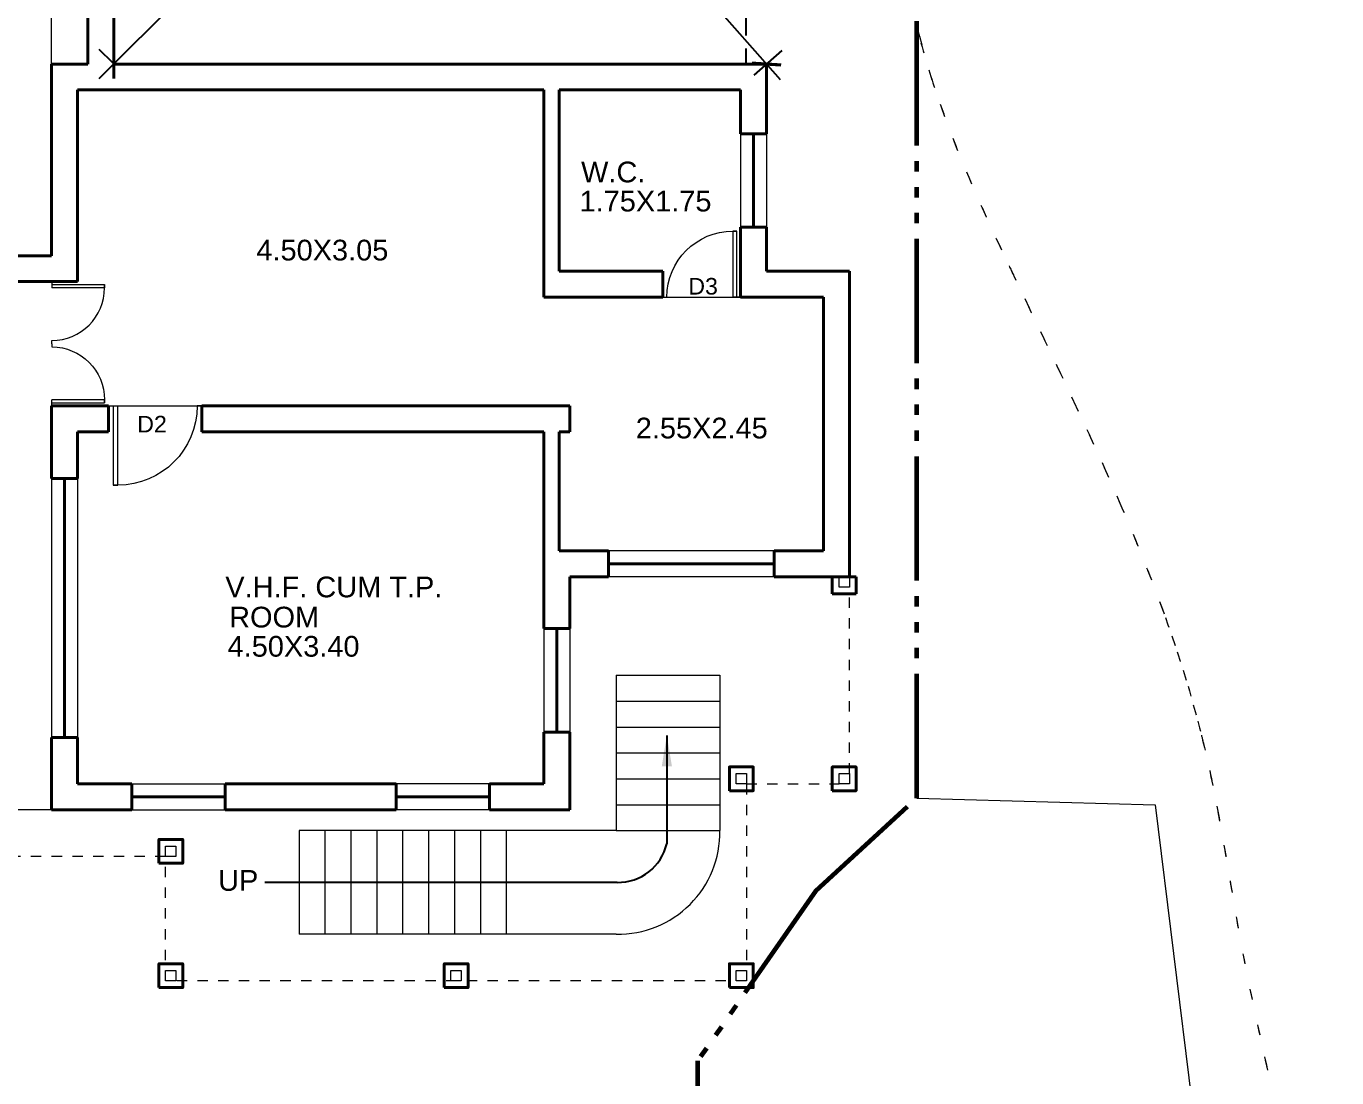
# Model space of a CAD drawing. Header units: inches. Extents: x 1367 to 15762, y 1989 to 8927.
# Drawn here: x 7735.37 to 7748.02, y 2013.4 to 2023.55 of the extents above; entities that cross this region are included whole.
import ezdxf

# ---------------------------------------------------------------- set-up
doc = ezdxf.new("R2010")
doc.units = ezdxf.units.IN
doc.header["$MEASUREMENT"] = 0
for name, pattern in [('ACAD_ISO06W100', [36, 24, -3, 0, -3, 0, -3, 0, -3]), ('DASHED2', [0.375, 0.25, -0.125]), ('DOT', [0.25, 0, -0.25])]:
    doc.linetypes.add(name, pattern=pattern)
for name, color, linetype, lineweight in [('BED', 60, 'Continuous', 13), ('boundary', 2, 'Continuous', 60), ('demolished', 40, 'Continuous', 25), ('dimension', 200, 'Continuous', 25), ('proj', 31, 'Continuous', 15), ('text', 6, 'Continuous', 25), ('wall', 1, 'Continuous', 40), ('win', 60, 'Continuous', 9)]:
    doc.layers.add(name, color=color, linetype=linetype, lineweight=lineweight)
doc.styles.get("Standard").update_dxf_attribs({"font": 'arial.ttf', "height": 0.36})
doc.dimstyles.get("Standard").update_dxf_attribs({"dimtxt": 0.36, "dimasz": 0.2, "dimexe": 0.2, "dimexo": 0.2, "dimgap": 0.1, "dimtad": 1, "dimzin": 0, "dimdsep": 46, "dimtxsty": 'Standard', "dimblk": 'ARCHTICK', "dimcen": 0.2, "dimdle": 0.2, "dimclrd": 256, "dimclre": 256, "dimadec": 0, "dimazin": 0, "dimtfac": 1, "dimtofl": 0, "dimtmove": 2, "dimatfit": 3, "dimfxl": 0, "dimtolj": 1, "dimtzin": 0, "dimlwd": -1, "dimlwe": -1, "dimarcsym": 0})

# ---------------------------------------------------------------- blocks, each defined once
blk = doc.blocks.new('_ArchTick')
at = {"color": 0, "linetype": 'ByBlock', "const_width": 0.15}
blk.add_lwpolyline([(-0.5, -0.5), (0.5, 0.5)], dxfattribs=at)
blk = doc.blocks.new('*D1258')
at = {"layer": 'Defpoints', "color": 0, "transparency": 16777216}
for p in [(7739.296, 2026.29), (7742.515, 2023.182), (7742.246, 2022.944)]:
    blk.add_point(p, dxfattribs=at)
at = {"layer": 'dimension', "transparency": 16777216}
for p, q in [((7739.433, 2026.678), (7742.648, 2023.032)), ((7739.446, 2026.423), (7739.715, 2026.66)), ((7742.396, 2023.076), (7742.665, 2023.314))]:
    blk.add_line(p, q, dxfattribs=at)
at = {"layer": 'dimension', "transparency": 16777216, "xscale": 0.2, "yscale": 0.2, "zscale": 0.2}
for p, rotation in [((7739.565, 2026.528), 131.399430320341), ((7742.515, 2023.182), 311.399430320341)]:
    blk.add_blockref('_ArchTick', p, dxfattribs=dict(at, rotation=rotation))
at = {"layer": 'dimension', "color": 0, "transparency": 16777216, "insert": (7741.253, 2025.043), "char_height": 0.36, "attachment_point": 5, "rotation": 311.3994}
blk.add_mtext('\\A1;4.46', dxfattribs=at)
blk = doc.blocks.new('*D1259')
at = {"layer": 'Defpoints', "color": 0, "transparency": 16777216}
for p in [(7739.565, 2026.528), (7739.695, 2026.398), (7736.345, 2023.052)]:
    blk.add_point(p, dxfattribs=at)
at = {"layer": 'dimension', "transparency": 16777216}
for p, q in [((7736.074, 2023.041), (7739.707, 2026.669)), ((7739.554, 2026.54), (7739.424, 2026.67)), ((7736.204, 2023.193), (7736.074, 2023.323))]:
    blk.add_line(p, q, dxfattribs=at)
at = {"layer": 'dimension', "transparency": 16777216, "xscale": 0.2, "yscale": 0.2, "zscale": 0.2}
for p, rotation in [((7739.565, 2026.528), 44.96735916367363), ((7736.215, 2023.182), 224.9673591636737)]:
    blk.add_blockref('_ArchTick', p, dxfattribs=dict(at, rotation=rotation))
at = {"layer": 'dimension', "color": 0, "transparency": 16777216, "insert": (7737.69, 2025.056), "char_height": 0.36, "attachment_point": 5, "rotation": 44.9674}
blk.add_mtext('\\A1;4.73', dxfattribs=at)
blk = doc.blocks.new('door')
at = {"layer": 'BED'}
for p, q in [((13.196, 31.934), (13.246, 31.934)), ((14.196, 31.934), (14.096, 31.934)), ((14.096, 31.084), (14.096, 31.934)), ((14.146, 31.934), (14.146, 31.084)), ((14.146, 31.084), (14.096, 31.084)), ((14.096, 31.084), (14.146, 31.084))]:
    blk.add_line(p, q, dxfattribs=at)
blk.add_arc((14.096, 31.934), 0.85, 180, 270, dxfattribs=at)

msp = doc.modelspace()

# ---------------------------------------------------------------- linework, layer by layer
at = {"layer": 'boundary', "linetype": 'ACAD_ISO06W100', "ltscale": 0.05}
for p, q in [((7743.965, 2016.095), (7743.965, 2038.732)), ((7742.992, 2015.202), (7743.965, 2016.095)), ((7742.992, 2015.202), (7741.851, 2013.56)), ((7741.851, 2010.56), (7741.851, 2013.56))]:
    msp.add_line(p, q, dxfattribs=at)
at = {"layer": 'demolished', "linetype": 'DASHED2'}
msp.add_line((7742.315, 2024.082), (7742.315, 2023.182), dxfattribs=at)
at = {"layer": 'proj'}
for p, q in [((7735.615, 2023.182), (7735.615, 2023.732)), ((7741.065, 2017.282), (7741.065, 2015.782)), ((7741.065, 2017.282), (7742.065, 2017.282)), ((7742.065, 2017.282), (7742.065, 2015.782)), ((7741.065, 2017.032), (7742.065, 2017.032)), ((7741.065, 2016.782), (7742.065, 2016.782)), ((7741.065, 2016.532), (7742.065, 2016.532)), ((7741.065, 2016.282), (7742.065, 2016.282)), ((7741.065, 2016.032), (7742.065, 2016.032)), ((7741.065, 2015.782), (7738.003, 2015.782)), ((7738.003, 2015.782), (7738.003, 2014.782)), ((7738.253, 2015.782), (7738.253, 2014.782)), ((7738.503, 2015.782), (7738.503, 2014.782)), ((7738.753, 2015.782), (7738.753, 2014.782)), ((7739.003, 2015.782), (7739.003, 2014.782)), ((7739.253, 2015.782), (7739.253, 2014.782)), ((7739.503, 2015.782), (7739.503, 2014.782)), ((7739.753, 2015.782), (7739.753, 2014.782)), ((7740.003, 2015.782), (7740.003, 2014.782)), ((7741.065, 2015.782), (7742.065, 2015.782)), ((7741.065, 2014.782), (7738.003, 2014.782))]:
    msp.add_line(p, q, dxfattribs=at)
at = {"layer": 'proj', "linetype": 'DASHED2', "ltscale": 0.4}
for p, q in [((7743.315, 2016.332), (7743.315, 2018.132)), ((7742.322, 2016.232), (7742.322, 2014.332)), ((7742.322, 2016.232), (7743.215, 2016.232)), ((7736.715, 2015.532), (7733.365, 2015.532)), ((7736.715, 2014.332), (7736.715, 2015.532)), ((7742.322, 2014.332), (7736.715, 2014.332))]:
    msp.add_line(p, q, dxfattribs=at)
at = {"layer": 'proj', "ltscale": 0.4}
msp.add_line((7735.615, 2015.982), (7733.815, 2015.982), dxfattribs=at)
at = {"layer": 'proj'}
msp.add_arc((7741.082, 2015.765), 0.983, 269.0205, 0.9795, dxfattribs=at)
at = {"layer": 'text'}
msp.add_line((7741.074, 2015.282), (7737.674, 2015.282), dxfattribs=at)
msp.add_arc((7741.082, 2015.765), 0.483, 269.0205, 346.8749, dxfattribs=at)
at = {"layer": 'wall'}
for p, q in [((7735.965, 2023.182), (7735.965, 2023.732)), ((7736.215, 2023.182), (7736.215, 2023.732)), ((7735.965, 2023.182), (7735.615, 2023.182)), ((7735.615, 2023.182), (7735.615, 2021.332)), ((7742.515, 2023.182), (7736.215, 2023.182)), ((7742.515, 2023.182), (7742.515, 2022.507)), ((7740.365, 2022.932), (7735.865, 2022.932)), ((7735.865, 2022.932), (7735.865, 2021.082)), ((7740.365, 2020.932), (7740.365, 2022.932)), ((7740.515, 2022.932), (7740.515, 2021.182)), ((7742.265, 2022.932), (7740.515, 2022.932)), ((7742.265, 2022.932), (7742.265, 2022.507)), ((7742.265, 2022.507), (7742.515, 2022.507)), ((7742.39, 2022.507), (7742.39, 2021.607)), ((7742.265, 2021.607), (7742.265, 2020.932)), ((7742.265, 2021.607), (7742.515, 2021.607)), ((7742.515, 2021.607), (7742.515, 2021.182)), ((7735.615, 2021.332), (7734.915, 2021.332)), ((7735.865, 2021.082), (7734.915, 2021.082)), ((7735.865, 2021.082), (7735.615, 2021.082)), ((7741.515, 2021.182), (7740.515, 2021.182)), ((7741.515, 2021.182), (7741.515, 2020.932)), ((7742.515, 2021.182), (7743.315, 2021.182)), ((7743.315, 2021.182), (7743.315, 2018.232)), ((7741.515, 2020.932), (7740.365, 2020.932)), ((7742.265, 2020.932), (7743.065, 2020.932)), ((7743.065, 2020.932), (7743.065, 2018.482)), ((7735.615, 2019.182), (7735.615, 2019.882)), ((7735.615, 2019.882), (7736.165, 2019.882)), ((7736.165, 2019.632), (7736.165, 2019.882)), ((7737.065, 2019.632), (7737.065, 2019.882)), ((7737.065, 2019.882), (7740.365, 2019.882)), ((7740.615, 2019.882), (7740.365, 2019.882)), ((7740.615, 2019.632), (7740.615, 2019.882)), ((7735.865, 2019.182), (7735.865, 2019.632)), ((7735.865, 2019.632), (7736.165, 2019.632)), ((7737.065, 2019.632), (7740.365, 2019.632)), ((7740.365, 2019.632), (7740.365, 2017.732)), ((7740.515, 2019.632), (7740.515, 2018.482)), ((7740.615, 2019.632), (7740.515, 2019.632)), ((7735.865, 2019.182), (7735.615, 2019.182)), ((7735.74, 2019.182), (7735.74, 2016.682)), ((7740.99, 2018.482), (7740.515, 2018.482)), ((7740.99, 2018.482), (7740.99, 2018.232)), ((7743.065, 2018.482), (7742.59, 2018.482)), ((7742.59, 2018.482), (7742.59, 2018.232)), ((7742.59, 2018.357), (7740.99, 2018.357)), ((7740.99, 2018.232), (7740.615, 2018.232)), ((7740.615, 2018.232), (7740.615, 2017.732)), ((7743.315, 2018.232), (7742.59, 2018.232)), ((7743.15, 2018.067), (7743.15, 2018.232)), ((7743.315, 2018.232), (7743.38, 2018.232)), ((7743.38, 2018.232), (7743.38, 2018.067)), ((7743.38, 2018.067), (7743.15, 2018.067)), ((7740.365, 2017.732), (7740.615, 2017.732)), ((7740.49, 2017.732), (7740.49, 2016.732)), ((7735.615, 2015.982), (7735.615, 2016.682)), ((7735.865, 2016.682), (7735.615, 2016.682)), ((7735.865, 2016.232), (7735.865, 2016.682)), ((7740.365, 2016.732), (7740.365, 2016.232)), ((7740.365, 2016.732), (7740.615, 2016.732)), ((7740.615, 2016.732), (7740.615, 2015.982)), ((7736.39, 2016.232), (7735.865, 2016.232)), ((7736.39, 2016.232), (7736.39, 2015.982)), ((7737.29, 2016.232), (7737.29, 2015.982)), ((7738.941, 2016.232), (7737.29, 2016.232)), ((7738.941, 2016.232), (7738.941, 2015.982)), ((7739.841, 2016.232), (7739.841, 2015.982)), ((7739.841, 2016.232), (7740.365, 2016.232)), ((7736.39, 2016.107), (7737.29, 2016.107)), ((7739.841, 2016.107), (7738.941, 2016.107)), ((7736.39, 2015.982), (7735.615, 2015.982)), ((7738.941, 2015.982), (7737.29, 2015.982)), ((7739.841, 2015.982), (7740.615, 2015.982))]:
    msp.add_line(p, q, dxfattribs=at)
for points in [[(7742.157, 2016.167), (7742.157, 2016.397), (7742.387, 2016.397), (7742.387, 2016.167)], [(7743.15, 2016.167), (7743.15, 2016.397), (7743.38, 2016.397), (7743.38, 2016.167)], [(7736.65, 2015.467), (7736.65, 2015.697), (7736.88, 2015.697), (7736.88, 2015.467)], [(7736.65, 2014.267), (7736.65, 2014.497), (7736.88, 2014.497), (7736.88, 2014.267)], [(7739.404, 2014.267), (7739.404, 2014.497), (7739.634, 2014.497), (7739.634, 2014.267)], [(7742.157, 2014.267), (7742.157, 2014.497), (7742.387, 2014.497), (7742.387, 2014.267)]]:
    msp.add_lwpolyline(points, close=True, dxfattribs=at)
at = {"layer": 'win'}
for p, q in [((7742.265, 2022.507), (7742.265, 2021.607)), ((7742.515, 2022.507), (7742.515, 2021.607)), ((7741.515, 2020.932), (7742.265, 2020.932)), ((7736.165, 2019.882), (7737.065, 2019.882)), ((7735.615, 2019.182), (7735.615, 2016.682)), ((7735.865, 2019.182), (7735.865, 2016.682)), ((7742.59, 2018.482), (7740.99, 2018.482)), ((7742.59, 2018.232), (7740.99, 2018.232)), ((7740.365, 2017.732), (7740.365, 2016.732)), ((7740.615, 2017.732), (7740.615, 2016.732)), ((7736.39, 2016.232), (7737.29, 2016.232)), ((7739.841, 2016.232), (7738.941, 2016.232)), ((7743.965, 2016.095), (7746.267, 2016.031)), ((7746.267, 2016.031), (7746.62, 2013.161)), ((7736.39, 2015.982), (7737.29, 2015.982)), ((7739.841, 2015.982), (7738.941, 2015.982))]:
    msp.add_line(p, q, dxfattribs=at)
for points in [[(7743.215, 2018.132), (7743.215, 2018.232), (7743.315, 2018.232), (7743.315, 2018.132)], [(7742.222, 2016.232), (7742.222, 2016.332), (7742.322, 2016.332), (7742.322, 2016.232)], [(7743.215, 2016.232), (7743.215, 2016.332), (7743.315, 2016.332), (7743.315, 2016.232)], [(7736.715, 2015.532), (7736.715, 2015.632), (7736.815, 2015.632), (7736.815, 2015.532)], [(7736.715, 2014.332), (7736.715, 2014.432), (7736.815, 2014.432), (7736.815, 2014.332)], [(7739.469, 2014.332), (7739.469, 2014.432), (7739.569, 2014.432), (7739.569, 2014.332)], [(7742.222, 2014.332), (7742.222, 2014.432), (7742.322, 2014.432), (7742.322, 2014.332)]]:
    msp.add_lwpolyline(points, close=True, dxfattribs=at)
at = {"layer": 'win', "linetype": 'DOT'}
msp.add_spline([(7742.694, 2039.755), (7742.708, 2038.635), (7742.822, 2037.766), (7743.509, 2035.355), (7743.758, 2034.087), (7743.826, 2033.314), (7743.804, 2032.065), (7743.818, 2029.777), (7743.705, 2026.169), (7743.99, 2023.45), (7744.939, 2021.059), (7746.742, 2016.583), (7747.116, 2014.579), (7747.722, 2009.485), (7746.695, 2006.446), (7746.228, 2004.07), (7745.948, 2002.019), (7745.762, 1999.922)], degree=3, dxfattribs=at)
for points, knots in [([(7743.965, 2023.547), (7743.973, 2023.515), (7743.987, 2023.462), (7744.001, 2023.409), (7744.006, 2023.388)], [16.3519122, 16.3519122, 16.3519122, 16.3519122, 16.452433, 16.5168728, 16.5168728, 16.5168728, 16.5168728]), ([(7743.965, 2023.547), (7743.973, 2023.515), (7743.987, 2023.462), (7744.001, 2023.409), (7744.006, 2023.388)], [16.3519122, 16.3519122, 16.3519122, 16.3519122, 16.452433, 16.5168728, 16.5168728, 16.5168728, 16.5168728]), ([(7743.965, 2023.547), (7743.973, 2023.515), (7743.987, 2023.462), (7744.001, 2023.409), (7744.006, 2023.388)], [16.3519122, 16.3519122, 16.3519122, 16.3519122, 16.452433, 16.5168728, 16.5168728, 16.5168728, 16.5168728]), ([(7743.965, 2023.547), (7743.973, 2023.515), (7743.987, 2023.462), (7744.001, 2023.409), (7744.006, 2023.388)], [16.3519122, 16.3519122, 16.3519122, 16.3519122, 16.452433, 16.5168728, 16.5168728, 16.5168728, 16.5168728]), ([(7743.965, 2023.547), (7743.973, 2023.515), (7743.987, 2023.462), (7744.001, 2023.409), (7744.006, 2023.388)], [16.3519122, 16.3519122, 16.3519122, 16.3519122, 16.452433, 16.5168728, 16.5168728, 16.5168728, 16.5168728]), ([(7743.965, 2023.547), (7743.973, 2023.515), (7743.987, 2023.462), (7744.001, 2023.409), (7744.006, 2023.388)], [16.3519122, 16.3519122, 16.3519122, 16.3519122, 16.452433, 16.5168728, 16.5168728, 16.5168728, 16.5168728]), ([(7743.965, 2023.547), (7743.973, 2023.515), (7743.987, 2023.462), (7744.001, 2023.409), (7744.006, 2023.388)], [16.3519122, 16.3519122, 16.3519122, 16.3519122, 16.452433, 16.5168728, 16.5168728, 16.5168728, 16.5168728]), ([(7743.965, 2023.547), (7743.973, 2023.515), (7743.987, 2023.462), (7744.001, 2023.409), (7744.006, 2023.388)], [16.3519122, 16.3519122, 16.3519122, 16.3519122, 16.452433, 16.5168728, 16.5168728, 16.5168728, 16.5168728]), ([(7743.965, 2023.547), (7743.973, 2023.515), (7743.987, 2023.462), (7744.001, 2023.409), (7744.006, 2023.388)], [16.3519122, 16.3519122, 16.3519122, 16.3519122, 16.452433, 16.5168728, 16.5168728, 16.5168728, 16.5168728]), ([(7743.965, 2023.547), (7743.973, 2023.515), (7743.987, 2023.462), (7744.001, 2023.409), (7744.006, 2023.388)], [16.3519122, 16.3519122, 16.3519122, 16.3519122, 16.452433, 16.5168728, 16.5168728, 16.5168728, 16.5168728]), ([(7743.965, 2023.547), (7743.973, 2023.515), (7743.987, 2023.462), (7744.001, 2023.409), (7744.006, 2023.388)], [16.3519122, 16.3519122, 16.3519122, 16.3519122, 16.452433, 16.5168728, 16.5168728, 16.5168728, 16.5168728]), ([(7743.965, 2023.547), (7743.973, 2023.515), (7743.987, 2023.462), (7744.001, 2023.409), (7744.006, 2023.388)], [16.3519122, 16.3519122, 16.3519122, 16.3519122, 16.452433, 16.5168728, 16.5168728, 16.5168728, 16.5168728]), ([(7743.965, 2023.547), (7743.973, 2023.515), (7743.987, 2023.462), (7744.001, 2023.409), (7744.006, 2023.388)], [16.3519122, 16.3519122, 16.3519122, 16.3519122, 16.452433, 16.5168728, 16.5168728, 16.5168728, 16.5168728]), ([(7743.965, 2023.547), (7743.973, 2023.515), (7743.987, 2023.462), (7744.001, 2023.409), (7744.006, 2023.388)], [16.3519122, 16.3519122, 16.3519122, 16.3519122, 16.452433, 16.5168728, 16.5168728, 16.5168728, 16.5168728]), ([(7743.965, 2023.547), (7743.973, 2023.515), (7743.987, 2023.462), (7744.001, 2023.409), (7744.006, 2023.388)], [16.3519122, 16.3519122, 16.3519122, 16.3519122, 16.452433, 16.5168728, 16.5168728, 16.5168728, 16.5168728]), ([(7743.965, 2023.547), (7743.973, 2023.515), (7743.987, 2023.462), (7744.001, 2023.409), (7744.006, 2023.388)], [16.3519122, 16.3519122, 16.3519122, 16.3519122, 16.452433, 16.5168728, 16.5168728, 16.5168728, 16.5168728]), ([(7743.965, 2023.547), (7743.973, 2023.515), (7743.987, 2023.462), (7744.001, 2023.409), (7744.006, 2023.388)], [16.3519122, 16.3519122, 16.3519122, 16.3519122, 16.452433, 16.5168728, 16.5168728, 16.5168728, 16.5168728]), ([(7743.965, 2023.547), (7743.973, 2023.515), (7743.987, 2023.462), (7744.001, 2023.409), (7744.006, 2023.388)], [16.3519122, 16.3519122, 16.3519122, 16.3519122, 16.452433, 16.5168728, 16.5168728, 16.5168728, 16.5168728]), ([(7743.965, 2023.547), (7743.973, 2023.515), (7743.987, 2023.462), (7744.001, 2023.409), (7744.006, 2023.388)], [16.3519122, 16.3519122, 16.3519122, 16.3519122, 16.452433, 16.5168728, 16.5168728, 16.5168728, 16.5168728]), ([(7743.965, 2023.547), (7743.973, 2023.515), (7743.987, 2023.462), (7744.001, 2023.409), (7744.006, 2023.388)], [16.3519122, 16.3519122, 16.3519122, 16.3519122, 16.452433, 16.5168728, 16.5168728, 16.5168728, 16.5168728]), ([(7744.856, 2021.233), (7744.884, 2021.175), (7745.246, 2020.414), (7745.618, 2019.655), (7745.926, 2018.944)], [18.834869, 18.834869, 18.834869, 18.834869, 19.024853, 21.339148, 21.339148, 21.339148, 21.339148]), ([(7744.856, 2021.233), (7744.884, 2021.175), (7745.246, 2020.414), (7745.618, 2019.655), (7745.926, 2018.944)], [18.834869, 18.834869, 18.834869, 18.834869, 19.024853, 21.339148, 21.339148, 21.339148, 21.339148]), ([(7744.856, 2021.233), (7744.884, 2021.175), (7745.246, 2020.414), (7745.618, 2019.655), (7745.926, 2018.944)], [18.834869, 18.834869, 18.834869, 18.834869, 19.024853, 21.339148, 21.339148, 21.339148, 21.339148]), ([(7744.856, 2021.233), (7744.884, 2021.175), (7745.246, 2020.414), (7745.618, 2019.655), (7745.926, 2018.944)], [18.834869, 18.834869, 18.834869, 18.834869, 19.024853, 21.339148, 21.339148, 21.339148, 21.339148]), ([(7744.856, 2021.233), (7744.884, 2021.175), (7745.246, 2020.414), (7745.618, 2019.655), (7745.926, 2018.944)], [18.834869, 18.834869, 18.834869, 18.834869, 19.024853, 21.339148, 21.339148, 21.339148, 21.339148]), ([(7744.856, 2021.233), (7744.884, 2021.175), (7745.246, 2020.414), (7745.618, 2019.655), (7745.926, 2018.944)], [18.834869, 18.834869, 18.834869, 18.834869, 19.024853, 21.339148, 21.339148, 21.339148, 21.339148]), ([(7744.856, 2021.233), (7744.884, 2021.175), (7745.246, 2020.414), (7745.618, 2019.655), (7745.926, 2018.944)], [18.834869, 18.834869, 18.834869, 18.834869, 19.024853, 21.339148, 21.339148, 21.339148, 21.339148]), ([(7744.856, 2021.233), (7744.884, 2021.175), (7745.246, 2020.414), (7745.618, 2019.655), (7745.926, 2018.944)], [18.834869, 18.834869, 18.834869, 18.834869, 19.024853, 21.339148, 21.339148, 21.339148, 21.339148]), ([(7744.856, 2021.233), (7744.884, 2021.175), (7745.246, 2020.414), (7745.618, 2019.655), (7745.926, 2018.944)], [18.834869, 18.834869, 18.834869, 18.834869, 19.024853, 21.339148, 21.339148, 21.339148, 21.339148]), ([(7744.856, 2021.233), (7744.884, 2021.175), (7745.246, 2020.414), (7745.618, 2019.655), (7745.926, 2018.944)], [18.834869, 18.834869, 18.834869, 18.834869, 19.024853, 21.339148, 21.339148, 21.339148, 21.339148]), ([(7744.856, 2021.233), (7744.884, 2021.175), (7745.246, 2020.414), (7745.618, 2019.655), (7745.926, 2018.944)], [18.834869, 18.834869, 18.834869, 18.834869, 19.024853, 21.339148, 21.339148, 21.339148, 21.339148]), ([(7744.856, 2021.233), (7744.884, 2021.175), (7745.246, 2020.414), (7745.618, 2019.655), (7745.926, 2018.944)], [18.834869, 18.834869, 18.834869, 18.834869, 19.024853, 21.339148, 21.339148, 21.339148, 21.339148]), ([(7744.856, 2021.233), (7744.884, 2021.175), (7745.246, 2020.414), (7745.618, 2019.655), (7745.926, 2018.944)], [18.834869, 18.834869, 18.834869, 18.834869, 19.024853, 21.339148, 21.339148, 21.339148, 21.339148]), ([(7744.856, 2021.233), (7744.884, 2021.175), (7745.246, 2020.414), (7745.618, 2019.655), (7745.926, 2018.944)], [18.834869, 18.834869, 18.834869, 18.834869, 19.024853, 21.339148, 21.339148, 21.339148, 21.339148]), ([(7744.856, 2021.233), (7744.884, 2021.175), (7745.246, 2020.414), (7745.618, 2019.655), (7745.926, 2018.944)], [18.834869, 18.834869, 18.834869, 18.834869, 19.024853, 21.339148, 21.339148, 21.339148, 21.339148]), ([(7744.856, 2021.233), (7744.884, 2021.175), (7745.246, 2020.414), (7745.618, 2019.655), (7745.926, 2018.944)], [18.834869, 18.834869, 18.834869, 18.834869, 19.024853, 21.339148, 21.339148, 21.339148, 21.339148]), ([(7744.856, 2021.233), (7744.884, 2021.175), (7745.246, 2020.414), (7745.618, 2019.655), (7745.926, 2018.944)], [18.834869, 18.834869, 18.834869, 18.834869, 19.024853, 21.339148, 21.339148, 21.339148, 21.339148]), ([(7744.856, 2021.233), (7744.884, 2021.175), (7745.246, 2020.414), (7745.618, 2019.655), (7745.926, 2018.944)], [18.834869, 18.834869, 18.834869, 18.834869, 19.024853, 21.339148, 21.339148, 21.339148, 21.339148]), ([(7744.856, 2021.233), (7744.884, 2021.175), (7745.246, 2020.414), (7745.618, 2019.655), (7745.926, 2018.944)], [18.834869, 18.834869, 18.834869, 18.834869, 19.024853, 21.339148, 21.339148, 21.339148, 21.339148]), ([(7744.856, 2021.233), (7744.884, 2021.175), (7745.246, 2020.414), (7745.618, 2019.655), (7745.926, 2018.944)], [18.834869, 18.834869, 18.834869, 18.834869, 19.024853, 21.339148, 21.339148, 21.339148, 21.339148]), ([(7746.713, 2016.702), (7746.723, 2016.662), (7746.781, 2016.425), (7746.83, 2016.186), (7746.868, 2015.985)], [23.7275345, 23.7275345, 23.7275345, 23.7275345, 23.8508098, 24.4666111, 24.4666111, 24.4666111, 24.4666111]), ([(7746.713, 2016.702), (7746.723, 2016.662), (7746.781, 2016.425), (7746.83, 2016.186), (7746.868, 2015.985)], [23.7275345, 23.7275345, 23.7275345, 23.7275345, 23.8508098, 24.4666111, 24.4666111, 24.4666111, 24.4666111]), ([(7746.713, 2016.702), (7746.723, 2016.662), (7746.781, 2016.425), (7746.83, 2016.186), (7746.868, 2015.985)], [23.7275345, 23.7275345, 23.7275345, 23.7275345, 23.8508098, 24.4666111, 24.4666111, 24.4666111, 24.4666111]), ([(7746.713, 2016.702), (7746.723, 2016.662), (7746.781, 2016.425), (7746.83, 2016.186), (7746.868, 2015.985)], [23.7275345, 23.7275345, 23.7275345, 23.7275345, 23.8508098, 24.4666111, 24.4666111, 24.4666111, 24.4666111]), ([(7746.713, 2016.702), (7746.723, 2016.662), (7746.781, 2016.425), (7746.83, 2016.186), (7746.868, 2015.985)], [23.7275345, 23.7275345, 23.7275345, 23.7275345, 23.8508098, 24.4666111, 24.4666111, 24.4666111, 24.4666111]), ([(7746.713, 2016.702), (7746.723, 2016.662), (7746.781, 2016.425), (7746.83, 2016.186), (7746.868, 2015.985)], [23.7275345, 23.7275345, 23.7275345, 23.7275345, 23.8508098, 24.4666111, 24.4666111, 24.4666111, 24.4666111]), ([(7746.713, 2016.702), (7746.723, 2016.662), (7746.781, 2016.425), (7746.83, 2016.186), (7746.868, 2015.985)], [23.7275345, 23.7275345, 23.7275345, 23.7275345, 23.8508098, 24.4666111, 24.4666111, 24.4666111, 24.4666111]), ([(7746.713, 2016.702), (7746.723, 2016.662), (7746.781, 2016.425), (7746.83, 2016.186), (7746.868, 2015.985)], [23.7275345, 23.7275345, 23.7275345, 23.7275345, 23.8508098, 24.4666111, 24.4666111, 24.4666111, 24.4666111]), ([(7746.713, 2016.702), (7746.723, 2016.662), (7746.781, 2016.425), (7746.83, 2016.186), (7746.868, 2015.985)], [23.7275345, 23.7275345, 23.7275345, 23.7275345, 23.8508098, 24.4666111, 24.4666111, 24.4666111, 24.4666111]), ([(7746.713, 2016.702), (7746.723, 2016.662), (7746.781, 2016.425), (7746.83, 2016.186), (7746.868, 2015.985)], [23.7275345, 23.7275345, 23.7275345, 23.7275345, 23.8508098, 24.4666111, 24.4666111, 24.4666111, 24.4666111]), ([(7746.713, 2016.702), (7746.723, 2016.662), (7746.781, 2016.425), (7746.83, 2016.186), (7746.868, 2015.985)], [23.7275345, 23.7275345, 23.7275345, 23.7275345, 23.8508098, 24.4666111, 24.4666111, 24.4666111, 24.4666111]), ([(7746.713, 2016.702), (7746.723, 2016.662), (7746.781, 2016.425), (7746.83, 2016.186), (7746.868, 2015.985)], [23.7275345, 23.7275345, 23.7275345, 23.7275345, 23.8508098, 24.4666111, 24.4666111, 24.4666111, 24.4666111]), ([(7746.713, 2016.702), (7746.723, 2016.662), (7746.781, 2016.425), (7746.83, 2016.186), (7746.868, 2015.985)], [23.7275345, 23.7275345, 23.7275345, 23.7275345, 23.8508098, 24.4666111, 24.4666111, 24.4666111, 24.4666111]), ([(7746.713, 2016.702), (7746.723, 2016.662), (7746.781, 2016.425), (7746.83, 2016.186), (7746.868, 2015.985)], [23.7275345, 23.7275345, 23.7275345, 23.7275345, 23.8508098, 24.4666111, 24.4666111, 24.4666111, 24.4666111]), ([(7746.713, 2016.702), (7746.723, 2016.662), (7746.781, 2016.425), (7746.83, 2016.186), (7746.868, 2015.985)], [23.7275345, 23.7275345, 23.7275345, 23.7275345, 23.8508098, 24.4666111, 24.4666111, 24.4666111, 24.4666111]), ([(7746.713, 2016.702), (7746.723, 2016.662), (7746.781, 2016.425), (7746.83, 2016.186), (7746.868, 2015.985)], [23.7275345, 23.7275345, 23.7275345, 23.7275345, 23.8508098, 24.4666111, 24.4666111, 24.4666111, 24.4666111]), ([(7746.713, 2016.702), (7746.723, 2016.662), (7746.781, 2016.425), (7746.83, 2016.186), (7746.868, 2015.985)], [23.7275345, 23.7275345, 23.7275345, 23.7275345, 23.8508098, 24.4666111, 24.4666111, 24.4666111, 24.4666111]), ([(7746.713, 2016.702), (7746.723, 2016.662), (7746.781, 2016.425), (7746.83, 2016.186), (7746.868, 2015.985)], [23.7275345, 23.7275345, 23.7275345, 23.7275345, 23.8508098, 24.4666111, 24.4666111, 24.4666111, 24.4666111]), ([(7746.713, 2016.702), (7746.723, 2016.662), (7746.781, 2016.425), (7746.83, 2016.186), (7746.868, 2015.985)], [23.7275345, 23.7275345, 23.7275345, 23.7275345, 23.8508098, 24.4666111, 24.4666111, 24.4666111, 24.4666111]), ([(7746.713, 2016.702), (7746.723, 2016.662), (7746.781, 2016.425), (7746.83, 2016.186), (7746.868, 2015.985)], [23.7275345, 23.7275345, 23.7275345, 23.7275345, 23.8508098, 24.4666111, 24.4666111, 24.4666111, 24.4666111]), ([(7747.05, 2014.938), (7747.071, 2014.818), (7747.151, 2014.374), (7747.249, 2013.926), (7747.322, 2013.598)], [25.528951, 25.528951, 25.528951, 25.528951, 25.889252, 26.869285, 26.869285, 26.869285, 26.869285]), ([(7747.05, 2014.938), (7747.071, 2014.818), (7747.151, 2014.374), (7747.249, 2013.926), (7747.322, 2013.598)], [25.52895, 25.52895, 25.52895, 25.52895, 25.889252, 26.869285, 26.869285, 26.869285, 26.869285]), ([(7747.05, 2014.938), (7747.071, 2014.818), (7747.151, 2014.374), (7747.249, 2013.926), (7747.322, 2013.598)], [25.528951, 25.528951, 25.528951, 25.528951, 25.889252, 26.869285, 26.869285, 26.869285, 26.869285]), ([(7747.05, 2014.938), (7747.071, 2014.818), (7747.151, 2014.374), (7747.249, 2013.926), (7747.322, 2013.598)], [25.52895, 25.52895, 25.52895, 25.52895, 25.889252, 26.869285, 26.869285, 26.869285, 26.869285]), ([(7747.05, 2014.938), (7747.071, 2014.818), (7747.151, 2014.374), (7747.249, 2013.926), (7747.322, 2013.598)], [25.528951, 25.528951, 25.528951, 25.528951, 25.889252, 26.869285, 26.869285, 26.869285, 26.869285]), ([(7747.05, 2014.938), (7747.071, 2014.818), (7747.151, 2014.374), (7747.249, 2013.926), (7747.322, 2013.598)], [25.52895, 25.52895, 25.52895, 25.52895, 25.889252, 26.869285, 26.869285, 26.869285, 26.869285]), ([(7747.05, 2014.938), (7747.071, 2014.818), (7747.151, 2014.374), (7747.249, 2013.926), (7747.322, 2013.598)], [25.528951, 25.528951, 25.528951, 25.528951, 25.889252, 26.869285, 26.869285, 26.869285, 26.869285]), ([(7747.05, 2014.938), (7747.071, 2014.818), (7747.151, 2014.374), (7747.249, 2013.926), (7747.322, 2013.598)], [25.52895, 25.52895, 25.52895, 25.52895, 25.889252, 26.869285, 26.869285, 26.869285, 26.869285]), ([(7747.05, 2014.938), (7747.071, 2014.818), (7747.151, 2014.374), (7747.249, 2013.926), (7747.322, 2013.598)], [25.528951, 25.528951, 25.528951, 25.528951, 25.889252, 26.869285, 26.869285, 26.869285, 26.869285]), ([(7747.05, 2014.938), (7747.071, 2014.818), (7747.151, 2014.374), (7747.249, 2013.926), (7747.322, 2013.598)], [25.52895, 25.52895, 25.52895, 25.52895, 25.889252, 26.869285, 26.869285, 26.869285, 26.869285]), ([(7747.05, 2014.938), (7747.071, 2014.818), (7747.151, 2014.374), (7747.249, 2013.926), (7747.322, 2013.598)], [25.528951, 25.528951, 25.528951, 25.528951, 25.889252, 26.869285, 26.869285, 26.869285, 26.869285]), ([(7747.05, 2014.938), (7747.071, 2014.818), (7747.151, 2014.374), (7747.249, 2013.926), (7747.322, 2013.598)], [25.52895, 25.52895, 25.52895, 25.52895, 25.889252, 26.869285, 26.869285, 26.869285, 26.869285]), ([(7747.05, 2014.938), (7747.071, 2014.818), (7747.151, 2014.374), (7747.249, 2013.926), (7747.322, 2013.598)], [25.528951, 25.528951, 25.528951, 25.528951, 25.889252, 26.869285, 26.869285, 26.869285, 26.869285]), ([(7747.05, 2014.938), (7747.071, 2014.818), (7747.151, 2014.374), (7747.249, 2013.926), (7747.322, 2013.598)], [25.52895, 25.52895, 25.52895, 25.52895, 25.889252, 26.869285, 26.869285, 26.869285, 26.869285]), ([(7747.05, 2014.938), (7747.071, 2014.818), (7747.151, 2014.374), (7747.249, 2013.926), (7747.322, 2013.598)], [25.528951, 25.528951, 25.528951, 25.528951, 25.889252, 26.869285, 26.869285, 26.869285, 26.869285]), ([(7747.05, 2014.938), (7747.071, 2014.818), (7747.151, 2014.374), (7747.249, 2013.926), (7747.322, 2013.598)], [25.52895, 25.52895, 25.52895, 25.52895, 25.889252, 26.869285, 26.869285, 26.869285, 26.869285]), ([(7747.05, 2014.938), (7747.071, 2014.818), (7747.151, 2014.374), (7747.249, 2013.926), (7747.322, 2013.598)], [25.528951, 25.528951, 25.528951, 25.528951, 25.889252, 26.869285, 26.869285, 26.869285, 26.869285]), ([(7747.05, 2014.938), (7747.071, 2014.818), (7747.151, 2014.374), (7747.249, 2013.926), (7747.322, 2013.598)], [25.52895, 25.52895, 25.52895, 25.52895, 25.889252, 26.869285, 26.869285, 26.869285, 26.869285]), ([(7747.05, 2014.938), (7747.071, 2014.818), (7747.151, 2014.374), (7747.249, 2013.926), (7747.322, 2013.598)], [25.528951, 25.528951, 25.528951, 25.528951, 25.889252, 26.869285, 26.869285, 26.869285, 26.869285]), ([(7747.05, 2014.938), (7747.071, 2014.818), (7747.151, 2014.374), (7747.249, 2013.926), (7747.322, 2013.598)], [25.52895, 25.52895, 25.52895, 25.52895, 25.889252, 26.869285, 26.869285, 26.869285, 26.869285])]:
    msp.add_open_spline(points, degree=3, knots=knots, dxfattribs=at)
for points in [[(7744.006, 2023.388), (7744.062, 2023.18), (7744.128, 2022.973), (7744.2, 2022.769)], [(7744.006, 2023.388), (7744.062, 2023.18), (7744.128, 2022.973), (7744.2, 2022.769)], [(7744.006, 2023.388), (7744.062, 2023.18), (7744.128, 2022.973), (7744.2, 2022.769)], [(7744.006, 2023.388), (7744.062, 2023.18), (7744.128, 2022.973), (7744.2, 2022.769)], [(7744.006, 2023.388), (7744.062, 2023.18), (7744.128, 2022.973), (7744.2, 2022.769)], [(7744.006, 2023.388), (7744.062, 2023.18), (7744.128, 2022.973), (7744.2, 2022.769)], [(7744.006, 2023.388), (7744.062, 2023.18), (7744.128, 2022.973), (7744.2, 2022.769)], [(7744.006, 2023.388), (7744.062, 2023.18), (7744.128, 2022.973), (7744.2, 2022.769)], [(7744.006, 2023.388), (7744.062, 2023.18), (7744.128, 2022.973), (7744.2, 2022.769)], [(7744.006, 2023.388), (7744.062, 2023.18), (7744.128, 2022.973), (7744.2, 2022.769)], [(7744.006, 2023.388), (7744.062, 2023.18), (7744.128, 2022.973), (7744.2, 2022.769)], [(7744.006, 2023.388), (7744.062, 2023.18), (7744.128, 2022.973), (7744.2, 2022.769)], [(7744.006, 2023.388), (7744.062, 2023.18), (7744.128, 2022.973), (7744.2, 2022.769)], [(7744.006, 2023.388), (7744.062, 2023.18), (7744.128, 2022.973), (7744.2, 2022.769)], [(7744.006, 2023.388), (7744.062, 2023.18), (7744.128, 2022.973), (7744.2, 2022.769)], [(7744.006, 2023.388), (7744.062, 2023.18), (7744.128, 2022.973), (7744.2, 2022.769)], [(7744.006, 2023.388), (7744.062, 2023.18), (7744.128, 2022.973), (7744.2, 2022.769)], [(7744.006, 2023.388), (7744.062, 2023.18), (7744.128, 2022.973), (7744.2, 2022.769)], [(7744.006, 2023.388), (7744.062, 2023.18), (7744.128, 2022.973), (7744.2, 2022.769)], [(7744.006, 2023.388), (7744.062, 2023.18), (7744.128, 2022.973), (7744.2, 2022.769)], [(7744.2, 2022.769), (7744.385, 2022.248), (7744.616, 2021.739), (7744.856, 2021.233)], [(7744.2, 2022.769), (7744.385, 2022.248), (7744.616, 2021.739), (7744.856, 2021.233)], [(7744.2, 2022.769), (7744.385, 2022.248), (7744.616, 2021.739), (7744.856, 2021.233)], [(7744.2, 2022.769), (7744.385, 2022.248), (7744.616, 2021.739), (7744.856, 2021.233)], [(7744.2, 2022.769), (7744.385, 2022.248), (7744.616, 2021.739), (7744.856, 2021.233)], [(7744.2, 2022.769), (7744.385, 2022.248), (7744.616, 2021.739), (7744.856, 2021.233)], [(7744.2, 2022.769), (7744.385, 2022.248), (7744.616, 2021.739), (7744.856, 2021.233)], [(7744.2, 2022.769), (7744.385, 2022.248), (7744.616, 2021.739), (7744.856, 2021.233)], [(7744.2, 2022.769), (7744.385, 2022.248), (7744.616, 2021.739), (7744.856, 2021.233)], [(7744.2, 2022.769), (7744.385, 2022.248), (7744.616, 2021.739), (7744.856, 2021.233)], [(7744.2, 2022.769), (7744.385, 2022.248), (7744.616, 2021.739), (7744.856, 2021.233)], [(7744.2, 2022.769), (7744.385, 2022.248), (7744.616, 2021.739), (7744.856, 2021.233)], [(7744.2, 2022.769), (7744.385, 2022.248), (7744.616, 2021.739), (7744.856, 2021.233)], [(7744.2, 2022.769), (7744.385, 2022.248), (7744.616, 2021.739), (7744.856, 2021.233)], [(7744.2, 2022.769), (7744.385, 2022.248), (7744.616, 2021.739), (7744.856, 2021.233)], [(7744.2, 2022.769), (7744.385, 2022.248), (7744.616, 2021.739), (7744.856, 2021.233)], [(7744.2, 2022.769), (7744.385, 2022.248), (7744.616, 2021.739), (7744.856, 2021.233)], [(7744.2, 2022.769), (7744.385, 2022.248), (7744.616, 2021.739), (7744.856, 2021.233)], [(7744.2, 2022.769), (7744.385, 2022.248), (7744.616, 2021.739), (7744.856, 2021.233)], [(7744.2, 2022.769), (7744.385, 2022.248), (7744.616, 2021.739), (7744.856, 2021.233)], [(7745.926, 2018.944), (7746.084, 2018.579), (7746.232, 2018.211), (7746.365, 2017.84)], [(7745.926, 2018.944), (7746.084, 2018.579), (7746.232, 2018.211), (7746.365, 2017.84)], [(7745.926, 2018.944), (7746.084, 2018.579), (7746.232, 2018.211), (7746.365, 2017.84)], [(7745.926, 2018.944), (7746.084, 2018.579), (7746.232, 2018.211), (7746.365, 2017.84)], [(7745.926, 2018.944), (7746.084, 2018.579), (7746.232, 2018.211), (7746.365, 2017.84)], [(7745.926, 2018.944), (7746.084, 2018.579), (7746.232, 2018.211), (7746.365, 2017.84)], [(7745.926, 2018.944), (7746.084, 2018.579), (7746.232, 2018.211), (7746.365, 2017.84)], [(7745.926, 2018.944), (7746.084, 2018.579), (7746.232, 2018.211), (7746.365, 2017.84)], [(7745.926, 2018.944), (7746.084, 2018.579), (7746.232, 2018.211), (7746.365, 2017.84)], [(7745.926, 2018.944), (7746.084, 2018.579), (7746.232, 2018.211), (7746.365, 2017.84)], [(7745.926, 2018.944), (7746.084, 2018.579), (7746.232, 2018.211), (7746.365, 2017.84)], [(7745.926, 2018.944), (7746.084, 2018.579), (7746.232, 2018.211), (7746.365, 2017.84)], [(7745.926, 2018.944), (7746.084, 2018.579), (7746.232, 2018.211), (7746.365, 2017.84)], [(7745.926, 2018.944), (7746.084, 2018.579), (7746.232, 2018.211), (7746.365, 2017.84)], [(7745.926, 2018.944), (7746.084, 2018.579), (7746.232, 2018.211), (7746.365, 2017.84)], [(7745.926, 2018.944), (7746.084, 2018.579), (7746.232, 2018.211), (7746.365, 2017.84)], [(7745.926, 2018.944), (7746.084, 2018.579), (7746.232, 2018.211), (7746.365, 2017.84)], [(7745.926, 2018.944), (7746.084, 2018.579), (7746.232, 2018.211), (7746.365, 2017.84)], [(7745.926, 2018.944), (7746.084, 2018.579), (7746.232, 2018.211), (7746.365, 2017.84)], [(7745.926, 2018.944), (7746.084, 2018.579), (7746.232, 2018.211), (7746.365, 2017.84)], [(7746.365, 2017.84), (7746.499, 2017.465), (7746.617, 2017.086), (7746.713, 2016.702)], [(7746.365, 2017.84), (7746.499, 2017.465), (7746.617, 2017.086), (7746.713, 2016.702)], [(7746.365, 2017.84), (7746.499, 2017.465), (7746.617, 2017.086), (7746.713, 2016.702)], [(7746.365, 2017.84), (7746.499, 2017.465), (7746.617, 2017.086), (7746.713, 2016.702)], [(7746.365, 2017.84), (7746.499, 2017.465), (7746.617, 2017.086), (7746.713, 2016.702)], [(7746.365, 2017.84), (7746.499, 2017.465), (7746.617, 2017.086), (7746.713, 2016.702)], [(7746.365, 2017.84), (7746.499, 2017.465), (7746.617, 2017.086), (7746.713, 2016.702)], [(7746.365, 2017.84), (7746.499, 2017.465), (7746.617, 2017.086), (7746.713, 2016.702)], [(7746.365, 2017.84), (7746.499, 2017.465), (7746.617, 2017.086), (7746.713, 2016.702)], [(7746.365, 2017.84), (7746.499, 2017.465), (7746.617, 2017.086), (7746.713, 2016.702)], [(7746.365, 2017.84), (7746.499, 2017.465), (7746.617, 2017.086), (7746.713, 2016.702)], [(7746.365, 2017.84), (7746.499, 2017.465), (7746.617, 2017.086), (7746.713, 2016.702)], [(7746.365, 2017.84), (7746.499, 2017.465), (7746.617, 2017.086), (7746.713, 2016.702)], [(7746.365, 2017.84), (7746.499, 2017.465), (7746.617, 2017.086), (7746.713, 2016.702)], [(7746.365, 2017.84), (7746.499, 2017.465), (7746.617, 2017.086), (7746.713, 2016.702)], [(7746.365, 2017.84), (7746.499, 2017.465), (7746.617, 2017.086), (7746.713, 2016.702)], [(7746.365, 2017.84), (7746.499, 2017.465), (7746.617, 2017.086), (7746.713, 2016.702)], [(7746.365, 2017.84), (7746.499, 2017.465), (7746.617, 2017.086), (7746.713, 2016.702)], [(7746.365, 2017.84), (7746.499, 2017.465), (7746.617, 2017.086), (7746.713, 2016.702)], [(7746.365, 2017.84), (7746.499, 2017.465), (7746.617, 2017.086), (7746.713, 2016.702)], [(7746.868, 2015.985), (7746.933, 2015.639), (7746.989, 2015.29), (7747.05, 2014.938)], [(7746.868, 2015.985), (7746.933, 2015.639), (7746.989, 2015.29), (7747.05, 2014.938)], [(7746.868, 2015.985), (7746.933, 2015.639), (7746.989, 2015.29), (7747.05, 2014.938)], [(7746.868, 2015.985), (7746.933, 2015.639), (7746.989, 2015.29), (7747.05, 2014.938)], [(7746.868, 2015.985), (7746.933, 2015.639), (7746.989, 2015.29), (7747.05, 2014.938)], [(7746.868, 2015.985), (7746.933, 2015.639), (7746.989, 2015.29), (7747.05, 2014.938)], [(7746.868, 2015.985), (7746.933, 2015.639), (7746.989, 2015.29), (7747.05, 2014.938)], [(7746.868, 2015.985), (7746.933, 2015.639), (7746.989, 2015.29), (7747.05, 2014.938)], [(7746.868, 2015.985), (7746.933, 2015.639), (7746.989, 2015.29), (7747.05, 2014.938)], [(7746.868, 2015.985), (7746.933, 2015.639), (7746.989, 2015.29), (7747.05, 2014.938)], [(7746.868, 2015.985), (7746.933, 2015.639), (7746.989, 2015.29), (7747.05, 2014.938)], [(7746.868, 2015.985), (7746.933, 2015.639), (7746.989, 2015.29), (7747.05, 2014.938)], [(7746.868, 2015.985), (7746.933, 2015.639), (7746.989, 2015.29), (7747.05, 2014.938)], [(7746.868, 2015.985), (7746.933, 2015.639), (7746.989, 2015.29), (7747.05, 2014.938)], [(7746.868, 2015.985), (7746.933, 2015.639), (7746.989, 2015.29), (7747.05, 2014.938)], [(7746.868, 2015.985), (7746.933, 2015.639), (7746.989, 2015.29), (7747.05, 2014.938)], [(7746.868, 2015.985), (7746.933, 2015.639), (7746.989, 2015.29), (7747.05, 2014.938)], [(7746.868, 2015.985), (7746.933, 2015.639), (7746.989, 2015.29), (7747.05, 2014.938)], [(7746.868, 2015.985), (7746.933, 2015.639), (7746.989, 2015.29), (7747.05, 2014.938)], [(7746.868, 2015.985), (7746.933, 2015.639), (7746.989, 2015.29), (7747.05, 2014.938)], [(7747.322, 2013.598), (7747.417, 2013.17), (7747.514, 2012.742), (7747.596, 2012.315)], [(7747.322, 2013.598), (7747.417, 2013.17), (7747.514, 2012.742), (7747.596, 2012.315)], [(7747.322, 2013.598), (7747.417, 2013.17), (7747.514, 2012.742), (7747.596, 2012.315)], [(7747.322, 2013.598), (7747.417, 2013.17), (7747.514, 2012.742), (7747.596, 2012.315)], [(7747.322, 2013.598), (7747.417, 2013.17), (7747.514, 2012.742), (7747.596, 2012.315)], [(7747.322, 2013.598), (7747.417, 2013.17), (7747.514, 2012.742), (7747.596, 2012.315)], [(7747.322, 2013.598), (7747.417, 2013.17), (7747.514, 2012.742), (7747.596, 2012.315)], [(7747.322, 2013.598), (7747.417, 2013.17), (7747.514, 2012.742), (7747.596, 2012.315)], [(7747.322, 2013.598), (7747.417, 2013.17), (7747.514, 2012.742), (7747.596, 2012.315)], [(7747.322, 2013.598), (7747.417, 2013.17), (7747.514, 2012.742), (7747.596, 2012.315)], [(7747.322, 2013.598), (7747.417, 2013.17), (7747.514, 2012.742), (7747.596, 2012.315)], [(7747.322, 2013.598), (7747.417, 2013.17), (7747.514, 2012.742), (7747.596, 2012.315)], [(7747.322, 2013.598), (7747.417, 2013.17), (7747.514, 2012.742), (7747.596, 2012.315)], [(7747.322, 2013.598), (7747.417, 2013.17), (7747.514, 2012.742), (7747.596, 2012.315)], [(7747.322, 2013.598), (7747.417, 2013.17), (7747.514, 2012.742), (7747.596, 2012.315)], [(7747.322, 2013.598), (7747.417, 2013.17), (7747.514, 2012.742), (7747.596, 2012.315)], [(7747.322, 2013.598), (7747.417, 2013.17), (7747.514, 2012.742), (7747.596, 2012.315)], [(7747.322, 2013.598), (7747.417, 2013.17), (7747.514, 2012.742), (7747.596, 2012.315)], [(7747.322, 2013.598), (7747.417, 2013.17), (7747.514, 2012.742), (7747.596, 2012.315)], [(7747.322, 2013.598), (7747.417, 2013.17), (7747.514, 2012.742), (7747.596, 2012.315)]]:
    msp.add_open_spline(points, degree=3, dxfattribs=at)

# ---------------------------------------------------------------- block references
at = {"layer": 'proj', "xscale": -0.75, "yscale": 0.75, "zscale": 0.75, "rotation": 180}
msp.add_blockref('door', (7731.619, 2044.882), dxfattribs=at)
at = {"layer": 'proj', "xscale": -0.9000000000000341, "yscale": 0.9000000000000341, "zscale": 0.9}
msp.add_blockref('door', (7748.941, 1991.141), dxfattribs=at)
at = {"layer": 'wall', "yscale": 0.6000000000000227, "rotation": 90}
for p, xscale, zscale in [((7754.776, 2012.565), 0.6000000000000227, 0.6000000000000227), ((7754.776, 2028.399), -0.6000000000000227, 0.6)]:
    msp.add_blockref('door', p, dxfattribs=dict(at, xscale=xscale, zscale=zscale))

# ---------------------------------------------------------------- texts
at = {"layer": 'text'}
for s, height, p in [('W.C.', 0.2, (7740.725, 2022.04)), ('1.75X1.75', 0.2, (7740.71, 2021.759)), ('4.50X3.05', 0.2, (7737.591, 2021.286)), ('D3', 0.16, (7741.76, 2020.957)), ('D2', 0.16, (7736.441, 2019.626)), ('2.55X2.45', 0.2, (7741.253, 2019.568)), ('V.H.F. CUM T.P.', 0.2, (7737.291, 2018.034)), ('ROOM', 0.2, (7737.328, 2017.743)), ('4.50X3.40', 0.2, (7737.313, 2017.461)), ('UP', 0.2, (7737.222, 2015.201))]:
    msp.add_text(s, height=height, dxfattribs=at).set_placement(p)

# ---------------------------------------------------------------- dimensions: what is measured, and where the dimension line sits
at = {"layer": 'dimension'}
for p1, p2, distance, picture, middle in [((7736.345, 2023.052), (7739.695, 2026.398), 0.184, '*D1259', (7737.69, 2025.056)), ((7739.296, 2026.29), (7742.246, 2022.944), 0.359, '*D1258', (7741.253, 2025.043))]:
    dim = msp.add_aligned_dim(p1=p1, p2=p2, distance=distance, dimstyle='Standard', dxfattribs=at)
    dim.commit()
    dim.dimension.update_dxf_attribs({"geometry": picture, "text_midpoint": middle})

# ---------------------------------------------------------------- leaders
at = {"layer": 'text'}
msp.add_leader([(7741.553, 2016.701), (7741.553, 2015.655)], dimstyle='Standard', override={"dimasz": 0.3, "dimtad": 0}, dxfattribs=at)

doc.saveas('drawing.dxf')
